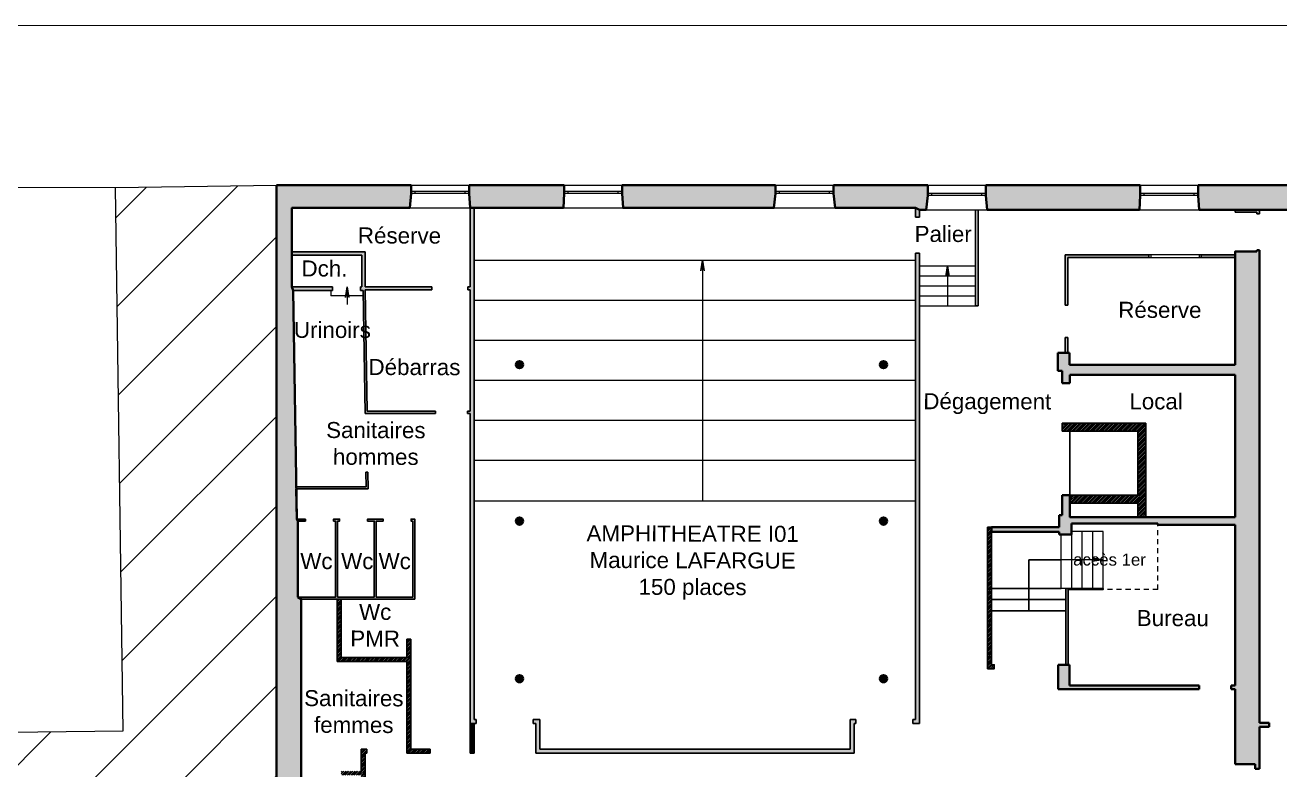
# Model space of a CAD drawing. Extents: x 11549 to 11688, y 7777 to 7869.
# Drawn here: x 11581.76 to 11613.13, y 7847.25 to 7865.87 of the extents above; entities that cross this region are included whole.
import ezdxf
from ezdxf.enums import TextEntityAlignment as Align

# ---------------------------------------------------------------- set-up
doc = ezdxf.new("R2010")
doc.units = 0
doc.linetypes.add('CACHEX2', pattern=[19.05, 12.7, -6.35])
doc.layers.get('0').update_dxf_attribs({"color": 50, "linetype": 'CONTINUOUS'})
doc.layers.get('DEFPOINTS').update_dxf_attribs({"linetype": 'CONTINUOUS'})
for name, color, linetype, lineweight in [('Ar0-Hatch1', 1, 'CONTINUOUS', 5), ('Ar0-Texte1', 144, 'CONTINUOUS', 15), ('Ar1-Site', 6, 'CONTINUOUS', 18), ('Ar2-Escalier', 6, 'CONTINUOUS', 9), ('Ar2-Maçon', 7, 'CONTINUOUS', 35), ('Ar2-Vue-FIN', 9, 'CONTINUOUS', 9), ('Ar6-Cloison', 3, 'CONTINUOUS', 25), ('Ar7-Menuiserie', 4, 'CONTINUOUS', 9)]:
    doc.layers.add(name, color=color, linetype=linetype, lineweight=lineweight)
doc.layers.add('LYTV_PROJET', color=11, linetype='CONTINUOUS')
doc.layers.get('0').off()
doc.styles.add('arial', font='arial.ttf', dxfattribs={"width": 0.9999})
pattern_1 = [(45, (11624.638838, 7847.778456), (-0.02245064, 0.02245064), [])]

# ---------------------------------------------------------------- blocks, each defined once
blk = doc.blocks.new('ETI_NIV NGF')
at = {"start_tangent": (0, -1), "end_tangent": (0, -1)}
for points in [[(-207, -27.9), (-206.8, -31.9), (-206.3, -36), (-205.5, -40), (-204.4, -43.9), (-203.1, -47.8), (-201.4, -51.5), (-197.2, -58.7), (-192.1, -65.4), (-186.2, -71.6), (-179.4, -77.3), (-172, -82.5), (-163.9, -87.1), (-155.2, -91.1), (-146.1, -94.6), (-136.5, -97.5), (-126.6, -99.8), (-116.4, -101.5), (-106.1, -102.5), (-95.6, -103), (-85.1, -102.8), (-74.7, -102.1), (-64.4, -100.7), (-54.4, -98.7), (-44.6, -96.1), (-35.2, -92.9), (-26.3, -89.1), (-18, -84.8), (-10.2, -79.9), (-3.1, -74.5), (3.3, -68.6), (8.9, -62.1), (13.5, -55.2), (15.4, -51.5), (17.1, -47.7), (18.5, -43.9), (19.6, -40), (20.4, -36), (20.9, -31.9), (21, -27.9), (20.9, -23.8), (20.4, -19.8), (19.6, -15.8), (18.5, -11.9), (17.1, -8), (15.4, -4.2), (13.5, -0.6), (8.9, 6.4), (3.3, 12.8), (-3.1, 18.8), (-10.2, 24.2), (-18, 29.1), (-26.3, 33.4), (-35.2, 37.1), (-44.6, 40.3), (-54.4, 42.9), (-64.4, 44.9), (-74.7, 46.3), (-85.1, 47.1), (-95.6, 47.2), (-106.1, 46.8), (-116.4, 45.7), (-126.6, 44), (-136.5, 41.7), (-146.1, 38.8), (-155.2, 35.3), (-163.9, 31.3), (-172, 26.7), (-179.4, 21.5), (-186.2, 15.9), (-192.1, 9.6), (-197.2, 2.9), (-201.4, -4.3), (-203.1, -8), (-204.4, -11.9), (-205.5, -15.8), (-206.3, -19.8), (-206.8, -23.8), (-207, -27.9)], [(-206, -27.9), (-205.8, -31.9), (-205.4, -35.8), (-204.6, -39.7), (-203.5, -43.6), (-202.1, -47.4), (-200.5, -51.1), (-196.4, -58.1), (-191.4, -64.8), (-185.5, -70.9), (-178.8, -76.5), (-171.4, -81.6), (-163.4, -86.2), (-154.8, -90.2), (-145.8, -93.6), (-136.3, -96.5), (-126.4, -98.8), (-116.3, -100.5), (-106, -101.5), (-95.6, -102), (-85.2, -101.9), (-74.8, -101.1), (-64.6, -99.7), (-54.6, -97.7), (-44.9, -95.1), (-35.6, -92), (-26.8, -88.2), (-18.5, -84), (-10.7, -79.1), (-3.7, -73.8), (2.6, -67.9), (8.1, -61.5), (12.6, -54.7), (14.5, -51.1), (16.2, -47.4), (17.5, -43.6), (18.6, -39.7), (19.4, -35.8), (19.9, -31.9), (20, -27.9), (19.9, -23.9), (19.4, -19.9), (18.6, -16), (17.5, -12.2), (16.2, -8.4), (14.5, -4.7), (12.6, -1.1), (8.1, 5.7), (2.6, 12.1), (-3.7, 18), (-10.7, 23.4), (-18.5, 28.2), (-26.8, 32.5), (-35.6, 36.2), (-44.9, 39.4), (-54.6, 41.9), (-64.6, 43.9), (-74.8, 45.3), (-85.2, 46.1), (-95.6, 46.2), (-106, 45.8), (-116.3, 44.7), (-126.4, 43), (-136.3, 40.7), (-145.8, 37.9), (-154.8, 34.4), (-163.4, 30.4), (-171.4, 25.8), (-178.8, 20.7), (-185.5, 15.1), (-191.4, 9), (-196.4, 2.4), (-200.5, -4.7), (-202.1, -8.4), (-203.5, -12.2), (-204.6, -16), (-205.4, -19.9), (-205.8, -23.9), (-206, -27.9)], [(-205, -27.9), (-204.8, -31.8), (-204.4, -35.7), (-203.6, -39.5), (-202.5, -43.3), (-201.2, -47), (-199.6, -50.6), (-195.6, -57.6), (-190.6, -64.1), (-184.8, -70.2), (-178.2, -75.7), (-170.9, -80.8), (-163, -85.3), (-154.5, -89.3), (-145.4, -92.7), (-136, -95.5), (-126.2, -97.8), (-116.2, -99.5), (-105.9, -100.5), (-95.6, -101), (-85.2, -100.9), (-74.9, -100.1), (-64.7, -98.7), (-54.8, -96.7), (-45.2, -94.2), (-36, -91), (-27.2, -87.3), (-18.9, -83.1), (-11.3, -78.3), (-4.4, -73), (1.9, -67.2), (7.3, -60.9), (11.8, -54.2), (13.6, -50.6), (15.2, -47), (16.6, -43.3), (17.6, -39.5), (18.4, -35.7), (18.9, -31.8), (19, -27.9), (18.9, -24), (18.4, -20.1), (17.6, -16.3), (16.6, -12.5), (15.2, -8.8), (13.6, -5.1), (11.8, -1.6), (7.3, 5.1), (1.9, 11.4), (-4.4, 17.2), (-11.3, 22.5), (-18.9, 27.3), (-27.2, 31.6), (-36, 35.3), (-45.2, 38.4), (-54.8, 41), (-64.7, 42.9), (-74.9, 44.3), (-85.2, 45.1), (-95.6, 45.2), (-105.9, 44.8), (-116.2, 43.7), (-126.2, 42), (-136, 39.8), (-145.4, 36.9), (-154.5, 33.5), (-163, 29.5), (-170.9, 25), (-178.2, 19.9), (-184.8, 14.4), (-190.6, 8.3), (-195.6, 1.8), (-199.6, -5.1), (-201.2, -8.8), (-202.5, -12.5), (-203.6, -16.3), (-204.4, -20.1), (-204.8, -24), (-205, -27.9)], [(-204, -27.9), (-203.8, -31.7), (-203.4, -35.5), (-202.6, -39.3), (-201.6, -43), (-200.3, -46.6), (-198.7, -50.2), (-194.8, -57), (-189.9, -63.5), (-184.1, -69.4), (-177.6, -74.9), (-170.4, -79.9), (-162.5, -84.4), (-154.1, -88.3), (-145.1, -91.7), (-135.7, -94.6), (-126, -96.8), (-116, -98.5), (-105.8, -99.5), (-95.6, -100), (-85.2, -99.9), (-75, -99.1), (-64.9, -97.7), (-55, -95.8), (-45.5, -93.2), (-36.3, -90.1), (-27.6, -86.4), (-19.4, -82.2), (-11.9, -77.5), (-5, -72.2), (1.1, -66.5), (6.5, -60.3), (10.9, -53.7), (12.7, -50.2), (14.3, -46.6), (15.6, -43), (16.7, -39.3), (17.4, -35.5), (17.9, -31.7), (18, -27.9), (17.9, -24.1), (17.4, -20.3), (16.7, -16.5), (15.6, -12.8), (14.3, -9.1), (12.7, -5.6), (10.9, -2.1), (6.5, 4.5), (1.1, 10.7), (-5, 16.5), (-11.9, 21.7), (-19.4, 26.4), (-27.6, 30.7), (-36.3, 34.3), (-45.5, 37.5), (-55, 40), (-64.9, 42), (-75, 43.3), (-85.2, 44.1), (-95.6, 44.2), (-105.8, 43.8), (-116, 42.7), (-126, 41.1), (-135.7, 38.8), (-145.1, 36), (-154.1, 32.6), (-162.5, 28.6), (-170.4, 24.1), (-177.6, 19.2), (-184.1, 13.7), (-189.9, 7.7), (-194.8, 1.3), (-198.7, -5.6), (-200.3, -9.1), (-201.6, -12.8), (-202.6, -16.5), (-203.4, -20.3), (-203.8, -24.1), (-204, -27.9)], [(-203, -27.9), (-202.4, -35.4), (-200.6, -42.7), (-197.8, -49.8), (-193.9, -56.5), (-189.1, -62.8), (-183.4, -68.7), (-177, -74.1), (-169.8, -79.1), (-162, -83.5), (-153.7, -87.4), (-144.8, -90.8), (-135.5, -93.6), (-125.8, -95.8), (-115.9, -97.5), (-105.8, -98.6), (-95.5, -99), (-85.3, -98.9), (-75.1, -98.1), (-65.1, -96.7), (-55.3, -94.8), (-45.8, -92.3), (-36.7, -89.2), (-28, -85.5), (-19.9, -81.3), (-12.4, -76.7), (-5.6, -71.5), (0.4, -65.8), (5.7, -59.7), (10, -53.2), (13.4, -46.3), (15.7, -39), (16.9, -31.6), (16.9, -24.1), (15.7, -16.7), (13.4, -9.5), (10, -2.6), (5.7, 3.9), (0.4, 10), (-5.6, 15.7), (-12.4, 20.9), (-19.9, 25.6), (-28, 29.8), (-36.7, 33.4), (-45.8, 36.5), (-55.3, 39), (-65.1, 41), (-75.1, 42.3), (-85.3, 43.1), (-95.5, 43.2), (-105.8, 42.8), (-115.9, 41.7), (-125.8, 40.1), (-135.5, 37.8), (-144.8, 35), (-153.7, 31.6), (-162, 27.7), (-169.8, 23.3), (-177, 18.4), (-183.4, 12.9), (-189.1, 7), (-193.9, 0.7), (-197.8, -6), (-200.6, -13.1), (-202.4, -20.4), (-203, -27.9)]]:
    blk.add_spline(points, degree=3, dxfattribs=at)
at = {"style": 'arial', "width": 0.9999}
blk.add_text('NIVEAU NGF', height=17, dxfattribs=at).set_placement((-93, 5.4), align=Align.MIDDLE_CENTER)
blk.add_attdef('+000,00', text='', height=40, dxfattribs=at).set_placement((-93, -32.9), align=Align.MIDDLE_CENTER)
blk = doc.blocks.new('SYMB HANDI')
for p, q in [((-0.18, 0.22), (-0.28, 1.31)), ((-0.31, 0.49), (-0.33, 0.67)), ((0.55, 0.22), (-0.18, 0.22)), ((-0.1, 1.13), (-0.06, 0.67)), ((0.48, 0.67), (-0.06, 0.67)), ((-0.05, 0.51), (-0.04, 0.38)), ((0.48, 0.51), (-0.05, 0.51)), ((0.66, 0.38), (-0.04, 0.38)), ((0.48, 0.51), (0.48, 0.67)), ((0.86, -0.56), (0.55, 0.22)), ((0.95, -0.36), (0.66, 0.38)), ((0.66, -0.35), (0.57, -0.13)), ((1.23, -0.42), (0.86, -0.56)), ((1.17, -0.27), (0.95, -0.36)), ((1.23, -0.42), (1.17, -0.27))]:
    blk.add_line(p, q)
for centre, radius, start, end in [((-0.08, 1.33), 0.202, 263.0201, 184.9956), ((0, 0), 0.743, 116.1872, 332.1153), ((0, 0), 0.583, 122.4297, 347.4422)]:
    blk.add_arc(centre, radius, start, end)

msp = doc.modelspace()

# ---------------------------------------------------------------- hatches: boundary and pattern name
at = {"layer": 'Ar0-Hatch1'}
for points in [[(11591.409, 7861.658), (11591.409, 7861.866), (11588.042, 7861.866), (11588.042, 7845.032), (11588.455, 7845.032), (11590.704, 7845.032), (11590.704, 7845.668), (11590.549, 7845.668), (11590.479, 7845.668), (11588.659, 7845.668), (11588.659, 7847.748), (11588.659, 7847.798), (11588.659, 7849.568), (11588.659, 7849.628), (11588.659, 7851.518), (11588.579, 7851.568), (11588.579, 7853.468), (11588.55, 7853.518), (11588.538, 7854.278), (11588.537, 7854.278), (11588.536, 7854.328), (11588.537, 7854.328), (11588.461, 7859.231), (11588.429, 7859.321), (11588.429, 7860.111), (11588.429, 7860.201), (11588.429, 7861.298), (11591.379, 7861.298)], [(11595.239, 7861.866), (11592.859, 7861.866), (11592.859, 7861.658), (11592.889, 7861.298), (11592.889, 7859.321), (11592.829, 7859.321), (11592.829, 7859.251), (11592.889, 7859.251), (11592.889, 7856.218), (11592.819, 7856.218), (11592.819, 7856.158), (11592.889, 7856.158), (11592.889, 7851.518), (11592.889, 7849.968), (11592.889, 7849.628), (11592.889, 7849.318), (11592.889, 7848.408), (11593.039, 7848.408), (11593.039, 7848.508), (11592.989, 7848.508), (11592.989, 7861.298), (11595.219, 7861.298), (11595.239, 7861.658)], [(11600.479, 7861.298), (11600.519, 7861.658), (11600.519, 7861.866), (11596.689, 7861.866), (11596.689, 7861.658), (11596.709, 7861.298)], [(11604.019, 7861.298), (11604.019, 7861.061), (11604.119, 7861.061), (11604.119, 7861.246), (11604.289, 7861.246), (11604.324, 7861.606), (11604.324, 7861.866), (11601.969, 7861.866), (11601.969, 7861.658), (11602.009, 7861.298)], [(11609.619, 7861.246), (11609.639, 7861.606), (11609.639, 7861.866), (11605.774, 7861.866), (11605.774, 7861.606), (11605.809, 7861.246)], [(11612.619, 7861.146), (11612.619, 7861.246), (11613.519, 7861.246), (11613.549, 7861.606), (11613.549, 7861.866), (11611.089, 7861.866), (11611.089, 7861.606), (11611.109, 7861.246), (11612.009, 7861.246), (11612.009, 7861.186), (11612.549, 7861.186), (11612.549, 7861.146)], [(11590.261, 7859.321), (11590.261, 7860.201), (11588.429, 7860.201), (11588.429, 7860.111), (11590.181, 7860.111), (11590.181, 7859.321), (11590.141, 7859.321), (11590.141, 7859.231), (11590.211, 7859.231), (11590.259, 7856.158), (11592.019, 7856.158), (11592.019, 7856.188), (11592.019, 7856.188), (11592.019, 7856.218), (11590.308, 7856.218), (11590.261, 7859.251), (11591.929, 7859.251), (11591.929, 7859.286), (11591.929, 7859.286), (11591.929, 7859.321)], [(11604.119, 7848.408), (11604.119, 7860.161), (11604.019, 7860.161), (11604.019, 7848.508), (11603.949, 7848.508), (11603.949, 7848.408)], [(11612.619, 7848.428), (11612.619, 7860.236), (11612.584, 7860.236), (11612.584, 7860.236), (11612.549, 7860.236), (11612.549, 7860.206), (11612.009, 7860.206), (11612.009, 7860.126), (11611.159, 7860.126), (11611.159, 7860.056), (11612.009, 7860.056), (11612.009, 7857.376), (11607.869, 7857.376), (11607.869, 7857.676), (11607.829, 7857.676), (11607.829, 7858.061), (11607.759, 7858.061), (11607.759, 7857.676), (11607.579, 7857.676), (11607.579, 7857.226), (11607.689, 7857.226), (11607.689, 7856.916), (11607.879, 7856.916), (11607.879, 7857.126), (11612.009, 7857.126), (11612.009, 7853.566), (11607.879, 7853.566), (11607.879, 7854.116), (11607.744, 7854.116), (11607.724, 7854.116), (11607.689, 7854.116), (11607.689, 7853.616), (11607.609, 7853.616), (11607.609, 7853.316), (11605.919, 7853.316), (11605.919, 7853.196), (11607.609, 7853.196), (11607.609, 7853.136), (11607.919, 7853.136), (11607.919, 7853.406), (11610.079, 7853.406), (11610.079, 7853.376), (11612.009, 7853.376), (11612.009, 7849.358), (11611.909, 7849.358), (11611.909, 7849.268), (11612.009, 7849.268), (11612.009, 7847.388), (11612.509, 7847.388), (11612.509, 7847.278), (11612.619, 7847.278), (11612.619, 7848.328), (11612.859, 7848.328), (11612.859, 7848.428)], [(11607.829, 7858.861), (11607.829, 7860.056), (11609.849, 7860.056), (11609.849, 7860.126), (11607.759, 7860.126), (11607.759, 7858.861)], [(11589.441, 7859.231), (11589.441, 7859.321), (11588.429, 7859.321), (11588.461, 7859.231)], [(11594.119, 7857.468, 1), (11594.119, 7857.288, 1)], [(11603.219, 7857.468, 1), (11603.219, 7857.288, 1)], [(11590.337, 7854.278), (11590.331, 7854.688), (11590.281, 7854.688), (11590.286, 7854.328), (11588.536, 7854.328), (11588.537, 7854.278)], [(11588.769, 7853.518), (11588.55, 7853.518), (11588.579, 7853.468), (11588.769, 7853.468)], [(11589.619, 7853.468), (11589.619, 7853.518), (11589.469, 7853.518), (11589.469, 7853.468), (11589.519, 7853.468), (11589.519, 7851.568), (11588.579, 7851.568), (11588.659, 7851.518), (11589.659, 7851.518), (11590.549, 7851.518), (11590.574, 7851.518), (11590.59, 7851.518), (11590.599, 7851.518), (11590.959, 7851.518), (11591.499, 7851.518), (11591.499, 7853.518), (11591.409, 7853.518), (11591.409, 7853.468), (11591.449, 7853.468), (11591.449, 7851.568), (11590.539, 7851.568), (11590.539, 7853.468), (11590.709, 7853.468), (11590.709, 7853.518), (11590.319, 7853.518), (11590.319, 7853.468), (11590.489, 7853.468), (11590.489, 7851.568), (11589.569, 7851.568), (11589.569, 7853.468)], [(11594.119, 7853.378, 1), (11594.119, 7853.558, 1)], [(11603.219, 7853.558, 1), (11603.219, 7853.378, 1)], [(11607.869, 7849.358), (11607.869, 7849.876), (11607.839, 7849.876), (11607.839, 7851.756), (11608.709, 7851.756), (11608.709, 7851.786), (11607.779, 7851.786), (11607.779, 7849.876), (11607.589, 7849.876), (11607.589, 7849.268), (11611.109, 7849.268), (11611.109, 7849.358)], [(11594.119, 7849.438, 1), (11594.119, 7849.618, 1)], [(11603.219, 7849.438, 1), (11603.219, 7849.618, 1)], [(11602.489, 7847.668), (11602.489, 7848.408), (11602.529, 7848.408), (11602.529, 7848.508), (11602.389, 7848.508), (11602.389, 7847.768), (11594.629, 7847.768), (11594.629, 7848.508), (11594.459, 7848.508), (11594.459, 7848.408), (11594.529, 7848.408), (11594.529, 7847.668)]]:
    msp.add_hatch(color=256, dxfattribs=at).paths.add_polyline_path(points)
at = {"layer": 'Ar2-Vue-FIN'}
h = msp.add_hatch(dxfattribs=at)
h.set_pattern_fill('ANSI31', color=256, scale=0.5, angle=144.8435, style=0)
h.set_pattern_definition([(45, (11624.6388, 7847.7785), (-1.12253, 1.12253), [])])
h.paths.add_polyline_path([(11575.659, 7848.129), (11584.213, 7848.221), (11584.015, 7861.807), (11588.042, 7861.866), (11588.042, 7845.032), (11588.455, 7845.032), (11588.477, 7843.434), (11575.618, 7843.548)])
h = msp.add_hatch(color=256, dxfattribs=at)
h.paths.add_polyline_path([(11598.694, 7859.988), (11598.692, 7859.766), (11598.694, 7859.768), (11598.736, 7859.726)])
h.paths.add_polyline_path([(11598.694, 7859.988), (11598.652, 7859.726), (11598.692, 7859.766)])
h = msp.add_hatch(color=256, dxfattribs=at)
h.paths.add_polyline_path([(11604.819, 7859.846), (11604.817, 7859.623), (11604.819, 7859.625), (11604.861, 7859.583)])
h.paths.add_polyline_path([(11604.819, 7859.846), (11604.777, 7859.583), (11604.817, 7859.623)])
h = msp.add_hatch(color=256, dxfattribs=at)
h.paths.add_polyline_path([(11589.807, 7859.322), (11589.805, 7859.099), (11589.807, 7859.101), (11589.849, 7859.059)])
h.paths.add_polyline_path([(11589.807, 7859.322), (11589.765, 7859.059), (11589.805, 7859.099)])
h = msp.add_hatch(color=256, dxfattribs=at)
h.paths.add_polyline_path([(11608.709, 7852.496), (11608.486, 7852.498), (11608.488, 7852.496), (11608.446, 7852.454)])
h.paths.add_polyline_path([(11608.709, 7852.496), (11608.446, 7852.538), (11608.486, 7852.498)])
at = {"layer": 'LYTV_PROJET'}
h = msp.add_hatch(dxfattribs=at)
h.set_pattern_fill('ANSI31', color=256, scale=0.01, angle=144.8435, style=0)
h.set_pattern_definition(pattern_1)
h.paths.add_polyline_path([(11609.779, 7853.566), (11609.779, 7855.916), (11607.689, 7855.916), (11607.689, 7855.716), (11607.724, 7855.716), (11607.724, 7855.741), (11607.744, 7855.741), (11607.744, 7855.716), (11607.879, 7855.716), (11609.579, 7855.716), (11609.579, 7854.116), (11609.514, 7854.116), (11609.384, 7854.116), (11608.857, 7854.116), (11608.729, 7854.116), (11608.684, 7854.116), (11608.511, 7854.116), (11607.879, 7854.116), (11607.879, 7853.916), (11609.579, 7853.916), (11609.579, 7853.566)])
h = msp.add_hatch(dxfattribs=at)
h.set_pattern_fill('ANSI31', color=256, scale=0.01, angle=144.8435, style=0)
h.set_pattern_definition(pattern_1)
h.paths.add_polyline_path([(11605.919, 7849.876), (11605.919, 7853.196), (11605.919, 7853.316), (11605.819, 7853.316), (11605.819, 7849.776), (11605.989, 7849.776), (11605.989, 7849.876)])
h = msp.add_hatch(dxfattribs=at)
h.set_pattern_fill('ANSI31', color=256, scale=0.01, angle=144.8435, style=0)
h.set_pattern_definition(pattern_1)
h.paths.add_polyline_path([(11589.659, 7850.058), (11589.659, 7851.518), (11589.559, 7851.518), (11589.559, 7849.958), (11589.879, 7849.958), (11590.22, 7849.958), (11590.429, 7849.958), (11590.831, 7849.958), (11590.979, 7849.958), (11591.299, 7849.958), (11591.299, 7849.158), (11591.299, 7847.768), (11591.299, 7847.668), (11591.889, 7847.668), (11591.889, 7847.768), (11591.499, 7847.768), (11591.399, 7847.768), (11591.399, 7850.518), (11591.299, 7850.518), (11591.299, 7850.058), (11591.099, 7850.058), (11590.97, 7850.058), (11590.699, 7850.058)])
h = msp.add_hatch(dxfattribs=at)
h.set_pattern_fill('ANSI31', color=256, scale=0.01, angle=144.8435, style=0)
h.set_pattern_definition([(189.843474, (11553.34521, 7783.40737), (0.00542789, -0.031282591), [])])
h.paths.add_polyline_path([(11592.989, 7847.668), (11592.989, 7848.408), (11592.889, 7848.408), (11592.889, 7847.668)])
h = msp.add_hatch(dxfattribs=at)
h.set_pattern_fill('ANSI31', color=256, scale=0.01, angle=144.8435, style=0)
h.set_pattern_definition(pattern_1)
h.paths.add_polyline_path([(11590.159, 7847.218), (11589.659, 7847.218), (11589.659, 7847.118), (11590.159, 7847.118), (11590.159, 7846.918), (11590.159, 7846.792), (11590.159, 7846.518), (11590.159, 7845.668), (11590.259, 7845.668), (11590.259, 7847.668), (11590.299, 7847.668), (11590.299, 7847.768), (11590.159, 7847.768)])

# ---------------------------------------------------------------- linework, layer by layer
at = {"layer": 'Ar1-Site'}
msp.add_line((11688.366, 7865.866), (11561.136, 7865.845), dxfattribs=at)
at = {"layer": 'Ar2-Escalier'}
msp.add_line((11607.779, 7851.786), (11607.659, 7851.786), dxfattribs=at)
at = {"layer": 'Ar2-Escalier', "flags": 128}
msp.add_lwpolyline([(11607.779, 7851.786), (11607.659, 7851.786)], dxfattribs=at)
at = {"layer": 'Ar2-Maçon'}
for p, q in [((11588.042, 7845.032), (11588.042, 7861.866)), ((11588.042, 7861.866), (11591.409, 7861.866)), ((11601.969, 7861.866), (11604.324, 7861.866)), ((11605.774, 7861.866), (11609.639, 7861.866)), ((11611.089, 7861.866), (11613.549, 7861.866)), ((11612.549, 7860.236), (11612.549, 7860.206)), ((11607.869, 7857.676), (11607.869, 7857.376)), ((11607.579, 7857.226), (11607.689, 7857.226)), ((11607.689, 7857.226), (11607.689, 7856.916)), ((11607.869, 7857.376), (11612.009, 7857.376)), ((11607.689, 7856.916), (11607.879, 7856.916)), ((11607.879, 7857.126), (11612.009, 7857.126)), ((11588.55, 7853.518), (11588.538, 7854.278)), ((11607.689, 7854.116), (11607.689, 7853.616)), ((11612.009, 7853.376), (11610.079, 7853.376)), ((11612.009, 7849.358), (11612.009, 7853.376)), ((11588.659, 7845.668), (11588.659, 7851.518)), ((11607.839, 7849.876), (11607.589, 7849.876)), ((11607.589, 7849.876), (11607.589, 7849.268)), ((11607.869, 7849.876), (11607.839, 7849.876)), ((11607.869, 7849.358), (11607.869, 7849.876)), ((11607.589, 7849.268), (11611.109, 7849.268)), ((11611.109, 7849.358), (11607.869, 7849.358)), ((11611.909, 7849.358), (11612.009, 7849.358)), ((11611.909, 7849.268), (11612.009, 7849.268)), ((11612.009, 7847.388), (11612.009, 7849.268)), ((11612.859, 7848.428), (11612.619, 7848.428)), ((11612.859, 7848.328), (11612.619, 7848.328))]:
    msp.add_line(p, q, dxfattribs=at)
at = {"layer": 'Ar2-Maçon', "flags": 128}
for points in [[(11591.379, 7861.298), (11591.409, 7861.658)], [(11591.409, 7861.658), (11591.409, 7861.866)], [(11592.859, 7861.658), (11592.859, 7861.866)], [(11592.889, 7861.298), (11592.859, 7861.658)], [(11595.219, 7861.298), (11595.239, 7861.658)], [(11595.239, 7861.658), (11595.239, 7861.866)], [(11600.519, 7861.866), (11596.689, 7861.866), (11596.689, 7861.658), (11596.709, 7861.298), (11600.479, 7861.298), (11600.519, 7861.658), (11600.519, 7861.866)], [(11601.969, 7861.658), (11601.969, 7861.866)], [(11602.009, 7861.298), (11601.969, 7861.658)], [(11604.324, 7861.606), (11604.324, 7861.866)], [(11605.774, 7861.606), (11605.774, 7861.866)], [(11609.639, 7861.606), (11609.639, 7861.866)], [(11611.089, 7861.606), (11611.089, 7861.866)], [(11604.289, 7861.246), (11604.324, 7861.606)], [(11605.809, 7861.246), (11605.774, 7861.606)], [(11609.619, 7861.246), (11609.639, 7861.606)], [(11611.109, 7861.246), (11611.089, 7861.606)], [(11588.429, 7861.298), (11588.429, 7860.201)], [(11590.704, 7845.668), (11588.659, 7845.668), (11588.659, 7845.668), (11588.659, 7851.518), (11588.579, 7851.568), (11588.579, 7853.468), (11588.55, 7853.518), (11588.461, 7859.231), (11588.429, 7859.321), (11588.429, 7861.298), (11591.379, 7861.298)], [(11592.889, 7861.298), (11595.219, 7861.298)], [(11602.009, 7861.298), (11604.019, 7861.298), (11604.119, 7861.246), (11604.289, 7861.246)], [(11605.809, 7861.246), (11609.619, 7861.246)], [(11611.109, 7861.246), (11613.519, 7861.246)], [(11612.009, 7857.376), (11612.009, 7860.206), (11612.549, 7860.206)], [(11612.549, 7860.236), (11612.619, 7860.236)], [(11612.619, 7848.428), (11612.619, 7860.236)], [(11607.869, 7857.676), (11607.579, 7857.676)], [(11607.579, 7857.676), (11607.579, 7857.226)], [(11607.879, 7856.916), (11607.879, 7857.126)], [(11612.009, 7853.566), (11612.009, 7857.126)], [(11607.689, 7854.116), (11607.879, 7854.116)], [(11612.009, 7853.566), (11607.879, 7853.566), (11607.879, 7854.116)], [(11607.689, 7853.616), (11607.609, 7853.616)], [(11607.609, 7853.316), (11607.609, 7853.616)], [(11607.609, 7853.316), (11605.919, 7853.316), (11605.919, 7853.196)], [(11605.919, 7853.196), (11607.609, 7853.196)], [(11607.609, 7853.196), (11607.609, 7853.136)], [(11607.919, 7853.136), (11607.919, 7853.406)], [(11607.919, 7853.406), (11610.079, 7853.406)], [(11610.079, 7853.376), (11610.079, 7853.406)], [(11607.609, 7853.136), (11607.919, 7853.136)], [(11611.109, 7849.268), (11611.109, 7849.358)], [(11611.909, 7849.268), (11611.909, 7849.358)], [(11612.619, 7847.278), (11612.619, 7848.328)], [(11612.859, 7848.428), (11612.859, 7848.328)], [(11612.009, 7847.388), (11612.509, 7847.388)], [(11612.509, 7847.278), (11612.509, 7847.388)], [(11612.509, 7847.278), (11612.619, 7847.278)]]:
    msp.add_lwpolyline(points, dxfattribs=at)
at = {"layer": 'Ar2-Maçon'}
msp.add_lwpolyline([(11592.859, 7861.866), (11595.239, 7861.866)], dxfattribs=at)
for centre in [(11594.119, 7857.378), (11603.219, 7857.378), (11594.119, 7853.468), (11603.219, 7853.468), (11594.119, 7849.528), (11603.219, 7849.528)]:
    msp.add_circle(centre, 0.09, dxfattribs=at)
at = {"layer": 'Ar2-Vue-FIN'}
for p, q in [((11575.78, 7861.838), (11584.015, 7861.807)), ((11591.409, 7861.866), (11592.859, 7861.866)), ((11595.239, 7861.866), (11596.689, 7861.866)), ((11600.519, 7861.866), (11601.969, 7861.866)), ((11604.324, 7861.866), (11605.774, 7861.866)), ((11609.639, 7861.866), (11611.089, 7861.866)), ((11591.379, 7861.298), (11592.889, 7861.298)), ((11595.219, 7861.298), (11596.709, 7861.298)), ((11600.479, 7861.298), (11602.009, 7861.298)), ((11604.289, 7861.246), (11605.809, 7861.246)), ((11609.604, 7861.246), (11611.124, 7861.246)), ((11592.989, 7859.988), (11604.019, 7859.988)), ((11598.694, 7859.988), (11598.652, 7859.726)), ((11598.652, 7859.726), (11598.694, 7859.988)), ((11598.694, 7859.988), (11598.694, 7853.978)), ((11598.694, 7859.988), (11598.736, 7859.726)), ((11604.119, 7859.846), (11605.519, 7859.846)), ((11604.819, 7859.846), (11604.777, 7859.583)), ((11604.777, 7859.583), (11604.819, 7859.846)), ((11604.819, 7859.846), (11604.819, 7858.846)), ((11604.819, 7859.846), (11604.861, 7859.583)), ((11604.119, 7859.596), (11605.519, 7859.596)), ((11589.807, 7859.322), (11589.765, 7859.059)), ((11589.765, 7859.059), (11589.807, 7859.322)), ((11589.807, 7859.322), (11589.807, 7858.88)), ((11589.807, 7859.322), (11589.849, 7859.059)), ((11604.119, 7859.346), (11605.519, 7859.346)), ((11592.989, 7858.988), (11604.019, 7858.988)), ((11604.119, 7859.096), (11605.519, 7859.096)), ((11604.119, 7858.846), (11605.519, 7858.846)), ((11592.989, 7857.988), (11604.019, 7857.988)), ((11592.989, 7856.988), (11604.019, 7856.988)), ((11592.989, 7855.988), (11604.019, 7855.988)), ((11592.989, 7854.988), (11604.019, 7854.988)), ((11592.989, 7853.978), (11604.019, 7853.978)), ((11608.709, 7853.206), (11607.919, 7853.206)), ((11608.709, 7852.496), (11608.446, 7852.538)), ((11608.446, 7852.538), (11608.709, 7852.496)), ((11608.709, 7852.496), (11607.659, 7852.496)), ((11608.709, 7852.496), (11608.446, 7852.454))]:
    msp.add_line(p, q, dxfattribs=at)
at = {"layer": 'Ar2-Vue-FIN', "linetype": 'CACHEX2', "ltscale": 0.01}
msp.add_line((11610.079, 7851.756), (11610.079, 7853.376), dxfattribs=at)
at = {"layer": 'Ar2-Vue-FIN', "flags": 128}
msp.add_lwpolyline([(11575.659, 7848.129), (11584.213, 7848.221), (11584.015, 7861.807), (11588.042, 7861.866), (11588.042, 7845.032), (11588.455, 7845.032), (11588.477, 7843.434), (11575.618, 7843.548)], close=True, dxfattribs=at)
for points in [[(11589.401, 7859.231), (11589.401, 7859.101)], [(11590.213, 7859.101), (11589.401, 7859.101)], [(11607.929, 7851.786), (11607.929, 7853.206)], [(11608.189, 7851.786), (11608.189, 7853.206)], [(11608.449, 7851.786), (11608.449, 7853.206)], [(11608.709, 7851.786), (11608.709, 7853.206)], [(11607.659, 7851.786), (11607.659, 7853.136)]]:
    msp.add_lwpolyline(points, dxfattribs=at)
at = {"layer": 'Ar2-Vue-FIN', "linetype": 'CACHEX2', "ltscale": 0.01, "flags": 128}
msp.add_lwpolyline([(11610.079, 7851.756), (11608.709, 7851.756)], dxfattribs=at)
at = {"layer": 'Ar6-Cloison'}
for p, q in [((11592.889, 7859.321), (11592.889, 7861.298)), ((11592.989, 7848.508), (11592.989, 7861.298)), ((11612.009, 7861.186), (11612.549, 7861.186)), ((11612.549, 7861.186), (11612.549, 7861.146)), ((11590.261, 7860.201), (11588.429, 7860.201)), ((11590.181, 7860.111), (11588.429, 7860.111)), ((11590.181, 7859.321), (11590.181, 7860.111)), ((11590.261, 7859.321), (11590.261, 7860.201)), ((11607.759, 7860.126), (11609.849, 7860.126)), ((11609.849, 7860.056), (11607.829, 7860.056)), ((11607.829, 7860.056), (11607.829, 7858.861)), ((11611.159, 7860.126), (11612.009, 7860.126)), ((11612.009, 7860.056), (11611.159, 7860.056)), ((11590.141, 7859.321), (11590.181, 7859.321)), ((11590.259, 7856.158), (11590.211, 7859.231)), ((11590.261, 7859.321), (11591.929, 7859.321)), ((11590.308, 7856.218), (11590.261, 7859.251)), ((11590.261, 7859.251), (11591.929, 7859.251)), ((11592.829, 7859.321), (11592.889, 7859.321)), ((11592.829, 7859.251), (11592.889, 7859.251)), ((11592.889, 7856.218), (11592.889, 7859.251)), ((11605.519, 7858.846), (11605.589, 7858.846)), ((11607.829, 7858.061), (11607.829, 7857.676)), ((11592.019, 7856.158), (11590.259, 7856.158)), ((11592.019, 7856.218), (11590.308, 7856.218)), ((11592.889, 7856.218), (11592.819, 7856.218)), ((11592.889, 7856.158), (11592.819, 7856.158)), ((11590.331, 7854.688), (11590.281, 7854.688)), ((11590.286, 7854.328), (11588.536, 7854.328)), ((11590.337, 7854.278), (11588.537, 7854.278)), ((11588.769, 7853.518), (11588.55, 7853.518)), ((11607.779, 7851.786), (11607.779, 7849.876)), ((11608.709, 7851.786), (11607.779, 7851.786)), ((11608.709, 7851.756), (11607.839, 7851.756)), ((11607.839, 7851.756), (11607.839, 7849.876)), ((11592.989, 7848.508), (11593.039, 7848.508)), ((11594.459, 7848.508), (11594.629, 7848.508)), ((11594.629, 7848.508), (11594.629, 7847.768)), ((11602.389, 7847.768), (11602.389, 7848.508)), ((11594.629, 7847.768), (11602.389, 7847.768))]:
    msp.add_line(p, q, dxfattribs=at)
at = {"layer": 'Ar6-Cloison', "flags": 128}
for points in [[(11604.019, 7861.061), (11604.019, 7861.298)], [(11604.119, 7861.061), (11604.019, 7861.061)], [(11604.119, 7861.061), (11604.119, 7861.246)], [(11605.519, 7858.846), (11605.519, 7861.246)], [(11605.589, 7858.846), (11605.589, 7861.246)], [(11612.009, 7861.186), (11612.009, 7861.246)], [(11612.549, 7861.146), (11612.619, 7861.146)], [(11612.619, 7861.146), (11612.619, 7861.246)], [(11588.429, 7860.111), (11588.429, 7859.321), (11589.441, 7859.321)], [(11604.019, 7848.508), (11604.019, 7860.161)], [(11604.119, 7860.161), (11604.019, 7860.161)], [(11604.119, 7848.408), (11604.119, 7860.161)], [(11607.759, 7860.126), (11607.759, 7858.861)], [(11609.849, 7860.126), (11609.849, 7860.056)], [(11611.159, 7860.126), (11611.159, 7860.056)], [(11589.441, 7859.231), (11588.461, 7859.231)], [(11589.441, 7859.231), (11589.441, 7859.321)], [(11590.141, 7859.231), (11590.141, 7859.321)], [(11590.211, 7859.231), (11590.141, 7859.231)], [(11591.929, 7859.321), (11591.929, 7859.251)], [(11592.829, 7859.321), (11592.829, 7859.251)], [(11607.759, 7858.861), (11607.829, 7858.861)], [(11607.759, 7858.061), (11607.759, 7857.676)], [(11607.759, 7858.061), (11607.829, 7858.061)], [(11592.019, 7856.218), (11592.019, 7856.158)], [(11592.819, 7856.218), (11592.819, 7856.158)], [(11592.889, 7848.408), (11592.889, 7856.158)], [(11590.286, 7854.328), (11590.281, 7854.688)], [(11590.337, 7854.278), (11590.331, 7854.688)], [(11588.659, 7851.518), (11590.549, 7851.518), (11590.574, 7851.518), (11590.59, 7851.518), (11590.599, 7851.518), (11591.499, 7851.518), (11591.499, 7853.518), (11591.409, 7853.518), (11591.409, 7853.468), (11591.449, 7853.468), (11591.449, 7851.568), (11590.539, 7851.568), (11590.539, 7853.468), (11590.709, 7853.468), (11590.709, 7853.518), (11590.319, 7853.518), (11590.319, 7853.468), (11590.489, 7853.468), (11590.489, 7851.568), (11589.569, 7851.568), (11589.569, 7853.468), (11589.619, 7853.468), (11589.619, 7853.518), (11589.469, 7853.518), (11589.469, 7853.468), (11589.519, 7853.468), (11589.519, 7851.568), (11588.579, 7851.568), (11588.579, 7853.468), (11588.769, 7853.468)], [(11588.769, 7853.518), (11588.769, 7853.468)], [(11608.709, 7851.786), (11608.709, 7851.756)], [(11593.039, 7848.508), (11593.039, 7848.408)], [(11594.459, 7848.508), (11594.459, 7848.408)], [(11602.529, 7848.508), (11602.389, 7848.508)], [(11602.529, 7848.508), (11602.529, 7848.408)], [(11603.949, 7848.508), (11603.949, 7848.408)], [(11604.019, 7848.508), (11603.949, 7848.508)], [(11592.889, 7848.408), (11593.039, 7848.408)], [(11594.459, 7848.408), (11594.529, 7848.408)], [(11594.529, 7848.408), (11594.529, 7847.668)], [(11602.489, 7847.668), (11602.489, 7848.408)], [(11602.489, 7848.408), (11602.529, 7848.408)], [(11604.119, 7848.408), (11603.949, 7848.408)], [(11594.529, 7847.668), (11602.489, 7847.668)]]:
    msp.add_lwpolyline(points, dxfattribs=at)
at = {"layer": 'Ar7-Menuiserie', "flags": 128}
for points in [[(11592.859, 7861.708), (11591.409, 7861.708)], [(11592.859, 7861.658), (11591.409, 7861.658)], [(11591.509, 7861.658), (11591.509, 7861.708)], [(11592.759, 7861.658), (11592.759, 7861.708)], [(11596.689, 7861.708), (11595.239, 7861.708)], [(11596.689, 7861.658), (11595.239, 7861.658)], [(11595.339, 7861.658), (11595.339, 7861.708)], [(11596.589, 7861.658), (11596.589, 7861.708)], [(11601.969, 7861.708), (11600.519, 7861.708)], [(11601.969, 7861.658), (11600.519, 7861.658)], [(11600.619, 7861.658), (11600.619, 7861.708)], [(11601.869, 7861.658), (11601.869, 7861.708)], [(11605.774, 7861.656), (11604.324, 7861.656)], [(11604.424, 7861.606), (11604.424, 7861.656)], [(11605.674, 7861.606), (11605.674, 7861.656)], [(11611.089, 7861.656), (11609.639, 7861.656)], [(11609.739, 7861.606), (11609.739, 7861.656)], [(11610.989, 7861.606), (11610.989, 7861.656)], [(11605.774, 7861.606), (11604.324, 7861.606)], [(11611.089, 7861.606), (11609.639, 7861.606)], [(11611.159, 7860.126), (11609.849, 7860.126)], [(11609.849, 7860.056), (11611.159, 7860.056)], [(11609.899, 7860.126), (11609.899, 7860.056)], [(11611.109, 7860.126), (11611.109, 7860.056)]]:
    msp.add_lwpolyline(points, dxfattribs=at)
at = {"layer": 'DEFPOINTS'}
msp.add_lwpolyline([(11607.879, 7854.116), (11609.579, 7854.116), (11609.579, 7855.716), (11607.879, 7855.716)], close=True, dxfattribs=at)
at = {"layer": 'LYTV_PROJET'}
for p, q in [((11607.689, 7855.916), (11609.779, 7855.916)), ((11607.689, 7855.916), (11607.689, 7855.716)), ((11607.689, 7855.716), (11609.579, 7855.716)), ((11609.579, 7855.716), (11609.579, 7854.116)), ((11609.779, 7855.916), (11609.779, 7853.566)), ((11609.579, 7854.116), (11607.879, 7854.116)), ((11609.579, 7853.916), (11607.879, 7853.916)), ((11609.579, 7853.916), (11609.579, 7853.566)), ((11605.819, 7853.316), (11605.919, 7853.316)), ((11606.849, 7851.226), (11606.849, 7852.496)), ((11606.849, 7852.496), (11607.659, 7852.496)), ((11607.659, 7851.786), (11605.919, 7851.786)), ((11589.559, 7851.518), (11589.559, 7849.958)), ((11589.659, 7851.518), (11589.659, 7850.058)), ((11607.779, 7851.506), (11605.919, 7851.506)), ((11607.779, 7851.226), (11605.919, 7851.226)), ((11591.299, 7850.518), (11591.299, 7850.058)), ((11591.399, 7850.518), (11591.299, 7850.518)), ((11591.399, 7850.518), (11591.399, 7847.768)), ((11591.299, 7850.058), (11589.659, 7850.058)), ((11591.299, 7849.958), (11589.559, 7849.958)), ((11591.299, 7849.958), (11591.299, 7847.668)), ((11592.889, 7848.408), (11592.889, 7847.668)), ((11592.989, 7848.408), (11592.989, 7847.668)), ((11590.299, 7847.768), (11590.159, 7847.768)), ((11590.159, 7847.768), (11590.159, 7847.218)), ((11590.259, 7847.668), (11590.259, 7845.668)), ((11590.299, 7847.668), (11590.259, 7847.668)), ((11590.299, 7847.768), (11590.299, 7847.668)), ((11591.889, 7847.668), (11591.299, 7847.668)), ((11591.889, 7847.768), (11591.399, 7847.768)), ((11591.889, 7847.768), (11591.889, 7847.668)), ((11592.889, 7847.668), (11592.989, 7847.668))]:
    msp.add_line(p, q, dxfattribs=at)
at = {"layer": 'LYTV_PROJET', "flags": 128}
msp.add_lwpolyline([(11605.819, 7853.316), (11605.819, 7849.776), (11605.989, 7849.776), (11605.989, 7849.876), (11605.919, 7849.876), (11605.919, 7853.196)], dxfattribs=at)

# ---------------------------------------------------------------- block references
at = {"xscale": 0.02000000000000001, "yscale": 0.02000000000000001, "zscale": 0.02000000000000001}
msp.add_blockref('ETI_NIV NGF', (11590.266, 7864.181), dxfattribs=at)
at = {"xscale": 0.2560000000000001, "yscale": 0.2560000000000001, "zscale": 0.2560000000000001, "rotation": 359.9999999999999}
msp.add_blockref('SYMB HANDI', (11608.772, 7854.947), dxfattribs=at)

# ---------------------------------------------------------------- texts
at = {"layer": 'Ar0-Texte1', "style": 'arial', "width": 0.9999}
for s, height, p in [('Réserve', 0.4, (11591.119, 7860.606)), ('Palier', 0.4, (11604.711, 7860.645)), ('Dch.', 0.4, (11589.244, 7859.782)), ('Réserve', 0.4, (11610.128, 7858.747)), ('Urinoirs', 0.4, (11589.441, 7858.246)), ('Débarras', 0.4, (11591.493, 7857.317)), ('Dégagement', 0.4, (11605.814, 7856.461)), ('Local', 0.4, (11610.033, 7856.461)), ('Wc', 0.4, (11589.042, 7852.468)), ('Wc', 0.4, (11590.063, 7852.468)), ('Wc', 0.4, (11590.999, 7852.468)), ('accès 1er', 0.3, (11608.869, 7852.505)), ('Bureau', 0.4, (11610.452, 7851.043))]:
    msp.add_text(s, height=height, rotation=359.8435, dxfattribs=at).set_placement(p, align=Align.MIDDLE_CENTER)
at = {"layer": 'Ar0-Texte1', "char_height": 0.4, "attachment_point": 5, "rotation": 359.8435, "style": 'arial'}
for s, insert, width in [('Sanitaires \\Phommes', (11590.527, 7855.405), 6.35962), ('{AMPHITHEATRE I01\\PMaurice LAFARGUE\\P150 places}', (11598.447, 7852.428), 6.35962), ('{Wc PMR}', (11590.51, 7850.865), 1), ('Sanitaires femmes', (11589.976, 7848.704), 1.38078)]:
    msp.add_mtext(s, dxfattribs=dict(at, insert=insert, width=width))

doc.saveas('drawing.dxf')
